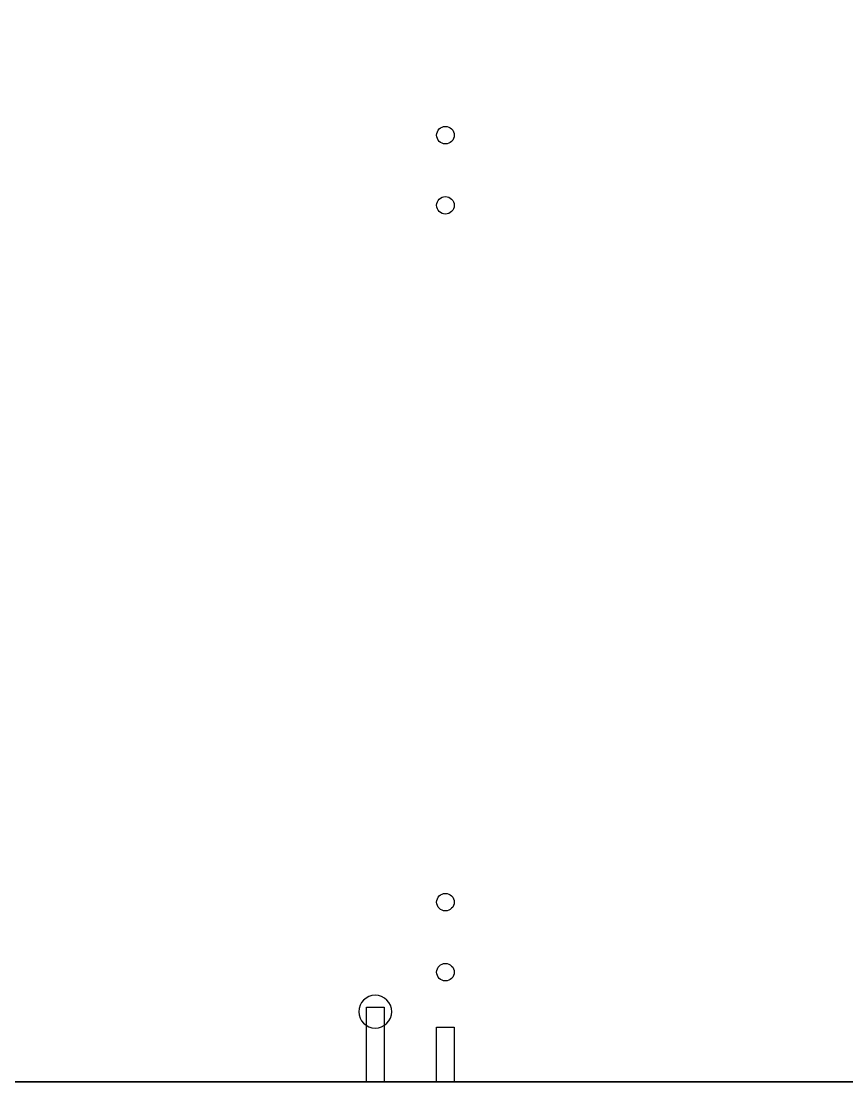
# Model space of a CAD drawing. Header units: millimetres. Extents: x -3498 to 36, y -676 to 1664.
# Drawn here: x -3121 to -2744.4, y 0 to 484 of the extents above; entities that cross this region are included whole.
import ezdxf

# ---------------------------------------------------------------- set-up
doc = ezdxf.new("R2010")
doc.units = ezdxf.units.MM
doc.header["$LTSCALE"] = 25.4
doc.layers.get('0').update_dxf_attribs({"true_color": 0xffffff})
for name, color, linetype, true_color in [('ABF-DSIDE-8', 32, 'Continuous', 0xcc5400), ('ABF_cuttingLines', 134, 'Continuous', 0x009987), ('DEPTH11_5-$83204', 56, 'Continuous', 0x808014), ('DEPTH12-$38878', 34, 'Continuous', 0xaa4400), ('DEPTH13', 32, 'Continuous', 0xcc6600)]:
    doc.layers.add(name, color=color, linetype=linetype, true_color=true_color)

# ---------------------------------------------------------------- blocks, each defined once
blk = doc.blocks.new('Group59#1')
at = {"layer": 'DEPTH12-$38878', "color": 0, "extrusion": (0, 0, -1)}
blk.add_circle((-9, 0), 4, dxfattribs=at)
at = {"layer": 'DEPTH13', "color": 0, "extrusion": (0, 0, -1)}
blk.add_circle((-9, 32), 4, dxfattribs=at)
blk = doc.blocks.new('Group63#1')
at = {"layer": 'DEPTH12-$38878', "color": 0, "extrusion": (0, 0, -1)}
blk.add_circle((-9, 0), 4, dxfattribs=at)
at = {"layer": 'DEPTH13', "color": 0, "extrusion": (0, 0, -1)}
blk.add_circle((-9, 32), 4, dxfattribs=at)
blk = doc.blocks.new('Group106#1')
at = {"layer": 'DEPTH11_5-$83204', "color": 0}
blk.add_circle((32, 32), 7.5, dxfattribs=at)
blk = doc.blocks.new('Group108#1')
at = {"layer": 'ABF-DSIDE-8', "color": 0, "extrusion": (0, 1, 0)}
for centre in [(0, -9), (-32, -9)]:
    blk.add_circle(centre, 4, dxfattribs=at)
blk = doc.blocks.new('Group109#1')
at = {"layer": 'ABF-DSIDE-8', "color": 0}
for points in [[(36, 0, 0), (36, 34, 0), (28, 34, 0), (28, 0, 0), (36, 0, 0)], [(4, 0, 0), (4, 25, 0), (-4, 25, 0), (-4, 0, 0), (4, 0, 0)]]:
    blk.add_polyline3d(points, close=True, dxfattribs=at)
blk = doc.blocks.new('Group225#1')
at = {"layer": 'ABF_cuttingLines', "color": 0}
blk.add_polyline3d([(18.5, 18, 0), (1121.5, 18, 0), (1121.5, 1682, 0), (18.5, 1682, 0), (18.5, 18, 0)], close=True, dxfattribs=at)
blk = doc.blocks.new('___#18')
at = {"layer": 'ABF_cuttingLines', "color": 0}
for p, q in [((1121.5, 18, 18), (18.5, 18, 18)), ((1121.5, 18), (18.5, 18)), ((1121.5, 18, 18), (18.5, 18, 18)), ((1121.5, 18), (18.5, 18))]:
    blk.add_line(p, q, dxfattribs=at)
at = {"color": 0, "extrusion": (0, 0, -1)}
for name, p in [('Group63#1', (-579, 418, -18)), ('Group59#1', (-579, 68, -18)), ('Group106#1', (-570, 18)), ('Group109#1', (-570, 18)), ('Group108#1', (-570, 18))]:
    blk.add_blockref(name, p, dxfattribs=at)
at = {"layer": 'ABF_cuttingLines', "color": 0}
blk.add_blockref('Group225#1', (0, 0, 18), dxfattribs=at)
at = {"color": 7, "true_color": 0xffffff}
mesh = blk.add_polyface(dxfattribs=at)
corners = [(1121.5, 18, 18), (18.5, 1682, 18), (18.5, 18, 18), (1121.5, 1682, 18)]
mesh.append_faces([[corners[k] for k in face] for face in [(0, 1, 2), (1, 0, 3)]], dxfattribs={"vtx0": -1, "color": 7})
at = {"color": 0}
mesh = blk.add_polyface(dxfattribs=at)
corners = [(1121.5, 1682), (18.5, 18), (18.5, 1682), (1121.5, 18)]
mesh.append_faces([[corners[k] for k in face] for face in [(0, 1, 2), (1, 0, 3)]], dxfattribs={"vtx0": -1, "color": 0})
mesh = blk.add_polyface(dxfattribs=at)
corners = [(1121.5, 18, 18), (18.5, 18), (1121.5, 18), (18.5, 18, 18)]
mesh.append_faces([[corners[k] for k in face] for face in [(0, 1, 2), (1, 0, 3)]], dxfattribs={"vtx0": -1, "color": 0})
blk = doc.blocks.new('THICKNESS_18')
at = {"color": 0}
blk.add_blockref('___#18', (-3497.5, -18), dxfattribs=at)

msp = doc.modelspace()

# ---------------------------------------------------------------- block references
at = {"color": 0}
msp.add_blockref('THICKNESS_18', (0, 0), dxfattribs=at)

doc.saveas('drawing.dxf')
